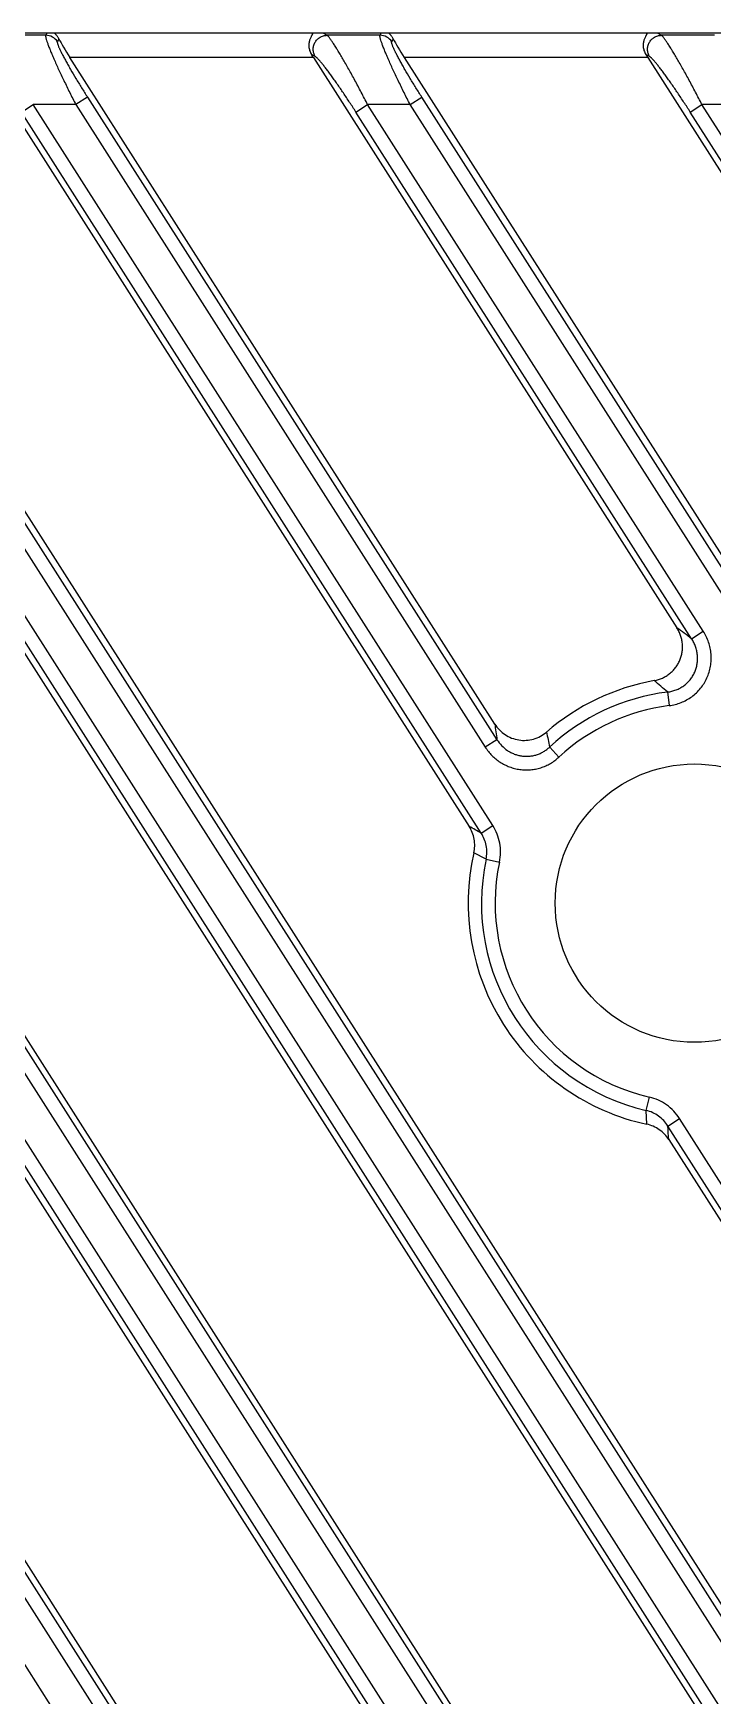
# Model space of a CAD drawing. Header units: millimetres. Extents: x 620 to 19791, y 2539 to 6969.
# Drawn here: x 16972.97 to 16992.49, y 5438.78 to 5486.56 of the extents above; entities that cross this region are included whole.
import ezdxf

# ---------------------------------------------------------------- set-up
doc = ezdxf.new("R2010")
doc.units = ezdxf.units.MM

# ---------------------------------------------------------------- blocks, each defined once
blk = doc.blocks.new('DTGFH')
at = {"color": 7, "linetype": 'Continuous'}
for p, q in [((9401.048, 4441.2), (8801.048, 4441.2)), ((9347.412, 4441.141), (9345.888, 4441.141)), ((9347.444, 4441.2), (9347.412, 4441.141)), ((9355.492, 4441.141), (9355.384, 4441.2)), ((9357.016, 4441.141), (9355.492, 4441.141)), ((9357.016, 4441.141), (9357.048, 4441.2)), ((9365.096, 4441.141), (9364.989, 4441.2)), ((9366.62, 4441.141), (9365.096, 4441.141)), ((9347.792, 4441.038), (9347.748, 4440.957)), ((9355.156, 4440.529), (9355.048, 4440.588)), ((9357.396, 4441.038), (9357.352, 4440.957)), ((9364.76, 4440.529), (9364.652, 4440.588)), ((9326.292, 4440.5), (9395.966, 4331.134)), ((9396.638, 4334.173), (9328.9, 4440.5)), ((9335.896, 4440.5), (9400.314, 4339.384)), ((9400.348, 4343.425), (9338.504, 4440.5)), ((9345.5, 4440.5), (9359.577, 4418.404)), ((9355.104, 4440.5), (9348.109, 4440.5)), ((9360.311, 4421.346), (9348.109, 4440.5)), ((9355.104, 4440.5), (9365.543, 4424.114)), ((9364.708, 4440.5), (9357.713, 4440.5)), ((9357.713, 4440.5), (9400.348, 4373.575)), ((9364.708, 4440.5), (9370.7, 4431.095)), ((9329.403, 4439.363), (9395.024, 4336.36)), ((9399.333, 4344.671), (9339.008, 4439.363)), ((9348.612, 4439.363), (9348.276, 4439.149)), ((9348.612, 4439.363), (9360.375, 4420.898)), ((9357.88, 4439.149), (9358.216, 4439.363)), ((9399.333, 4374.822), (9358.216, 4439.363)), ((9327.511, 4438.935), (9394.351, 4334.016)), ((9327.847, 4439.149), (9394.687, 4334.23)), ((9329.067, 4439.149), (9394.687, 4336.146)), ((9398.661, 4342.327), (9337.115, 4438.935)), ((9398.997, 4342.541), (9337.451, 4439.149)), ((9398.997, 4344.457), (9338.671, 4439.149)), ((9346.719, 4438.935), (9347.055, 4439.149)), ((9359.92, 4418.213), (9346.719, 4438.935)), ((9348.276, 4439.149), (9347.055, 4439.149)), ((9360.256, 4418.427), (9347.055, 4439.149)), ((9348.276, 4439.149), (9360.039, 4420.684)), ((9356.323, 4438.935), (9356.659, 4439.149)), ((9365.965, 4423.799), (9356.323, 4438.935)), ((9357.88, 4439.149), (9356.659, 4439.149)), ((9366.301, 4424.013), (9356.659, 4439.149)), ((9398.997, 4374.607), (9357.88, 4439.149)), ((9365.927, 4438.935), (9366.263, 4439.149)), ((9371.15, 4430.737), (9365.927, 4438.935)), ((9367.484, 4439.149), (9366.263, 4439.149)), ((9371.444, 4431.017), (9366.263, 4439.149)), ((9396.638, 4319.098), (9322.523, 4435.435)), ((9322.545, 4435.053), (9395.024, 4321.285)), ((9320.988, 4434.839), (9394.687, 4319.154)), ((9322.209, 4434.839), (9394.687, 4321.07)), ((9365.965, 4423.799), (9366.301, 4424.013)), ((9365.274, 4422.268), (9365.324, 4421.878)), ((9360.375, 4420.898), (9360.039, 4420.684)), ((9361.889, 4420.686), (9362.156, 4420.397)), ((9359.92, 4418.213), (9360.256, 4418.427)), ((9360.063, 4417.464), (9359.71, 4417.643)), ((9360.063, 4417.464), (9360.448, 4417.382)), ((9364.664, 4410.241), (9364.753, 4410.625)), ((9364.677, 4409.846), (9364.664, 4410.241)), ((9365.283, 4409.795), (9365.619, 4410.009)), ((9398.997, 4357.616), (9365.619, 4410.009)), ((9398.661, 4357.402), (9365.283, 4409.795)), ((9365.311, 4409.403), (9400.314, 4354.46))]:
    blk.add_line(p, q, dxfattribs=at)
blk.add_circle((9366.048, 4416.2), 4, dxfattribs=at)
for centre, radius, start, end in [((9347.41, 4440.739), 0.402, 32.7568, 89.7432), ((9357.014, 4440.739), 0.402, 32.7568, 89.7432), ((9342.871, 4393.283), 38.27, 52.8809, 53.6693), ((9366.048, 4416.2), 6.5, 100.2225, 130.8374), ((9347.454, 4402.078), 26.93, 48.5678, 49.6355), ((9366.048, 4416.2), 6.117, 97.2711, 132.8427), ((9366.048, 4416.2), 5.724, 97.2711, 132.8427), ((9417.279, 4429.224), 57.51, 187.87376, 188.32418), ((9394.555, 4427.761), 33.424, 191.4647, 192.2218), ((9296.725, 4305.197), 129.485, 60.7876, 60.96151), ((9366.048, 4416.2), 6.5, 167.1762, 257.8238), ((9366.048, 4416.2), 6.117, 168.0813, 256.9187), ((9366.048, 4416.2), 5.724, 168.0813, 256.9187), ((9232.119, 4399.993), 133.524, 4.04112, 4.20977)]:
    blk.add_arc(centre, radius, start, end, dxfattribs=at)
for centre, start_param, end_param in [((9348.181, 4440.5), 0.647746, 1.523567), ((9355.031, 4440.5), -1.618026, -1.492115), ((9357.785, 4440.5), 0.647746, 1.523567), ((9364.636, 4440.5), -1.618026, -1.492115)]:
    blk.add_ellipse(centre, major_axis=(-0.449, 0.699), ratio=0.073624, start_param=start_param, end_param=end_param, dxfattribs=at)
for points, knots in [([(9347.412, 4441.141), (9347.411, 4441.14), (9347.41, 4441.136), (9347.409, 4441.127), (9347.409, 4441.113), (9347.411, 4441.093), (9347.416, 4441.068), (9347.424, 4441.038), (9347.438, 4440.99), (9347.461, 4440.92), (9347.497, 4440.824), (9347.54, 4440.714), (9347.591, 4440.591), (9347.649, 4440.457), (9347.713, 4440.312), (9347.783, 4440.16), (9347.857, 4440.001), (9347.963, 4439.778), (9348.102, 4439.493), (9348.217, 4439.264), (9348.276, 4439.149)], [0, 0, 0, 0, 0.002337, 0.005141, 0.012309, 0.021692, 0.033343, 0.047262, 0.063422, 0.102249, 0.149298, 0.203902, 0.265312, 0.332745, 0.405412, 0.48254, 0.563386, 0.647245, 0.821366, 1, 1, 1, 1]), ([(9347.792, 4441.038), (9347.786, 4441.05), (9347.773, 4441.073), (9347.751, 4441.105), (9347.733, 4441.129), (9347.72, 4441.145), (9347.71, 4441.156), (9347.702, 4441.166), (9347.695, 4441.175), (9347.689, 4441.182), (9347.685, 4441.188), (9347.683, 4441.191), (9347.682, 4441.194), (9347.682, 4441.197), (9347.684, 4441.199), (9347.685, 4441.2), (9347.687, 4441.2), (9347.689, 4441.2), (9347.69, 4441.2)], [0, 0, 0, 0, 0.204317, 0.392896, 0.563403, 0.640806, 0.712092, 0.776327, 0.832529, 0.879525, 0.916233, 0.930591, 0.942394, 0.959733, 0.967501, 0.976309, 0.987004, 1, 1, 1, 1]), ([(9355.059, 4441.2), (9355.061, 4441.2), (9355.065, 4441.2), (9355.07, 4441.199), (9355.073, 4441.197), (9355.075, 4441.196), (9355.077, 4441.193), (9355.078, 4441.189), (9355.078, 4441.185), (9355.077, 4441.18), (9355.074, 4441.173), (9355.069, 4441.164), (9355.064, 4441.153), (9355.057, 4441.141), (9355.049, 4441.128), (9355.041, 4441.114), (9355.03, 4441.092), (9355.015, 4441.062), (9355, 4441.022), (9354.987, 4440.978), (9354.977, 4440.929), (9354.971, 4440.877), (9354.972, 4440.82), (9354.978, 4440.762), (9354.993, 4440.702), (9355.015, 4440.643), (9355.036, 4440.606), (9355.048, 4440.588)], [0, 0, 0, 0, 0.012577, 0.017811, 0.022415, 0.026524, 0.030371, 0.038422, 0.043171, 0.048577, 0.06156, 0.077442, 0.095999, 0.116978, 0.140127, 0.165209, 0.192065, 0.250601, 0.315018, 0.384942, 0.460136, 0.540384, 0.625394, 0.714676, 0.807485, 0.902935, 1, 1, 1, 1]), ([(9355.156, 4440.529), (9355.138, 4440.558), (9355.109, 4440.623), (9355.092, 4440.728), (9355.104, 4440.835), (9355.143, 4440.934), (9355.206, 4441.021), (9355.289, 4441.087), (9355.387, 4441.13), (9355.457, 4441.141), (9355.492, 4441.141)], [0, 0, 0, 0, 0.124309, 0.249137, 0.374435, 0.5, 0.625565, 0.750863, 0.875691, 1, 1, 1, 1]), ([(9356.659, 4439.149), (9356.599, 4439.267), (9356.478, 4439.501), (9356.297, 4439.841), (9356.147, 4440.114), (9356.031, 4440.319), (9355.949, 4440.462), (9355.871, 4440.594), (9355.798, 4440.716), (9355.73, 4440.825), (9355.668, 4440.92), (9355.62, 4440.99), (9355.585, 4441.038), (9355.562, 4441.067), (9355.542, 4441.092), (9355.523, 4441.113), (9355.507, 4441.129), (9355.497, 4441.138), (9355.492, 4441.141)], [0, 0, 0, 0, 0.172457, 0.340604, 0.500133, 0.575264, 0.646516, 0.713267, 0.77487, 0.830657, 0.879953, 0.922093, 0.940283, 0.956456, 0.970552, 0.982522, 0.992336, 1, 1, 1, 1]), ([(9357.88, 4439.149), (9357.821, 4439.264), (9357.706, 4439.493), (9357.567, 4439.778), (9357.461, 4440.001), (9357.387, 4440.16), (9357.317, 4440.312), (9357.253, 4440.457), (9357.195, 4440.591), (9357.144, 4440.714), (9357.101, 4440.824), (9357.065, 4440.92), (9357.042, 4440.99), (9357.028, 4441.038), (9357.021, 4441.068), (9357.016, 4441.093), (9357.013, 4441.113), (9357.013, 4441.127), (9357.014, 4441.136), (9357.015, 4441.14), (9357.016, 4441.141)], [0, 0, 0, 0, 0.17863, 0.352747, 0.436605, 0.51745, 0.594578, 0.667244, 0.734677, 0.796087, 0.850691, 0.897742, 0.936571, 0.952732, 0.966652, 0.978305, 0.98769, 0.994858, 0.997662, 1, 1, 1, 1]), ([(9357.396, 4441.038), (9357.39, 4441.05), (9357.377, 4441.073), (9357.356, 4441.105), (9357.338, 4441.129), (9357.324, 4441.145), (9357.315, 4441.156), (9357.306, 4441.166), (9357.299, 4441.175), (9357.293, 4441.182), (9357.289, 4441.188), (9357.287, 4441.191), (9357.286, 4441.194), (9357.286, 4441.197), (9357.288, 4441.199), (9357.289, 4441.2), (9357.291, 4441.2), (9357.293, 4441.2), (9357.294, 4441.2)], [0, 0, 0, 0, 0.204316, 0.392897, 0.563407, 0.640809, 0.712098, 0.776334, 0.832531, 0.879528, 0.916238, 0.930594, 0.942393, 0.959731, 0.967497, 0.976306, 0.987002, 1, 1, 1, 1]), ([(9364.663, 4441.2), (9364.666, 4441.2), (9364.669, 4441.2), (9364.674, 4441.199), (9364.677, 4441.197), (9364.679, 4441.196), (9364.682, 4441.193), (9364.682, 4441.189), (9364.682, 4441.185), (9364.681, 4441.18), (9364.678, 4441.173), (9364.674, 4441.164), (9364.668, 4441.153), (9364.661, 4441.141), (9364.653, 4441.128), (9364.645, 4441.114), (9364.634, 4441.092), (9364.62, 4441.062), (9364.604, 4441.022), (9364.591, 4440.978), (9364.581, 4440.929), (9364.576, 4440.877), (9364.576, 4440.82), (9364.582, 4440.762), (9364.597, 4440.702), (9364.619, 4440.643), (9364.64, 4440.606), (9364.652, 4440.588)], [0, 0, 0, 0, 0.012577, 0.017811, 0.022415, 0.026524, 0.030371, 0.038422, 0.043171, 0.048577, 0.06156, 0.077442, 0.095999, 0.116978, 0.140127, 0.165209, 0.192065, 0.250601, 0.315018, 0.384942, 0.460136, 0.540384, 0.625394, 0.714676, 0.807485, 0.902935, 1, 1, 1, 1]), ([(9364.76, 4440.529), (9364.742, 4440.558), (9364.713, 4440.623), (9364.696, 4440.728), (9364.708, 4440.835), (9364.747, 4440.934), (9364.81, 4441.021), (9364.893, 4441.087), (9364.991, 4441.13), (9365.061, 4441.141), (9365.096, 4441.141)], [0, 0, 0, 0, 0.124309, 0.249137, 0.374435, 0.5, 0.625565, 0.750863, 0.875691, 1, 1, 1, 1]), ([(9366.263, 4439.149), (9366.203, 4439.267), (9366.082, 4439.501), (9365.901, 4439.841), (9365.751, 4440.114), (9365.635, 4440.319), (9365.553, 4440.462), (9365.475, 4440.594), (9365.402, 4440.716), (9365.334, 4440.825), (9365.272, 4440.92), (9365.224, 4440.99), (9365.189, 4441.038), (9365.166, 4441.067), (9365.146, 4441.092), (9365.127, 4441.113), (9365.111, 4441.129), (9365.101, 4441.138), (9365.096, 4441.141)], [0, 0, 0, 0, 0.172457, 0.340604, 0.500133, 0.575264, 0.646516, 0.713267, 0.77487, 0.830657, 0.879953, 0.922093, 0.940283, 0.956456, 0.970552, 0.982522, 0.992336, 1, 1, 1, 1]), ([(9347.748, 4440.957), (9347.746, 4440.954), (9347.745, 4440.949), (9347.745, 4440.942), (9347.745, 4440.931), (9347.748, 4440.916), (9347.753, 4440.896), (9347.761, 4440.871), (9347.771, 4440.843), (9347.784, 4440.811), (9347.805, 4440.762), (9347.837, 4440.693), (9347.882, 4440.603), (9347.935, 4440.503), (9347.994, 4440.394), (9348.058, 4440.278), (9348.153, 4440.112), (9348.28, 4439.897), (9348.442, 4439.632), (9348.554, 4439.453), (9348.612, 4439.363)], [0, 0, 0, 0, 0.005131, 0.008428, 0.012271, 0.021684, 0.033464, 0.047622, 0.064124, 0.082905, 0.10389, 0.152077, 0.207846, 0.270293, 0.338506, 0.411613, 0.488798, 0.652475, 0.824325, 1, 1, 1, 1]), ([(9358.216, 4439.363), (9358.158, 4439.453), (9358.046, 4439.632), (9357.884, 4439.897), (9357.757, 4440.112), (9357.662, 4440.278), (9357.598, 4440.394), (9357.539, 4440.503), (9357.486, 4440.603), (9357.441, 4440.693), (9357.409, 4440.762), (9357.388, 4440.811), (9357.376, 4440.843), (9357.365, 4440.871), (9357.357, 4440.896), (9357.352, 4440.916), (9357.349, 4440.931), (9357.349, 4440.942), (9357.349, 4440.949), (9357.35, 4440.954), (9357.352, 4440.957)], [0, 0, 0, 0, 0.175673, 0.347519, 0.511196, 0.588381, 0.661487, 0.7297, 0.792145, 0.847915, 0.896102, 0.917087, 0.935869, 0.952372, 0.966531, 0.978313, 0.987727, 0.991571, 0.994868, 1, 1, 1, 1]), ([(9356.323, 4438.935), (9356.263, 4439.028), (9356.145, 4439.212), (9355.966, 4439.48), (9355.819, 4439.696), (9355.704, 4439.859), (9355.622, 4439.973), (9355.544, 4440.079), (9355.47, 4440.178), (9355.401, 4440.267), (9355.337, 4440.345), (9355.288, 4440.403), (9355.252, 4440.442), (9355.229, 4440.467), (9355.207, 4440.488), (9355.188, 4440.505), (9355.172, 4440.519), (9355.161, 4440.526), (9355.156, 4440.529)], [0, 0, 0, 0, 0.1676, 0.331584, 0.488296, 0.562693, 0.633727, 0.700799, 0.763258, 0.8204, 0.871473, 0.915693, 0.93499, 0.952285, 0.967494, 0.980544, 0.991384, 1, 1, 1, 1]), ([(9365.927, 4438.935), (9365.868, 4439.028), (9365.749, 4439.212), (9365.57, 4439.48), (9365.423, 4439.696), (9365.308, 4439.859), (9365.226, 4439.973), (9365.148, 4440.079), (9365.074, 4440.178), (9365.005, 4440.267), (9364.941, 4440.345), (9364.892, 4440.403), (9364.857, 4440.442), (9364.833, 4440.467), (9364.812, 4440.488), (9364.792, 4440.505), (9364.776, 4440.519), (9364.765, 4440.526), (9364.76, 4440.529)], [0, 0, 0, 0, 0.1676, 0.331584, 0.488296, 0.562693, 0.633727, 0.700799, 0.763258, 0.8204, 0.871473, 0.915693, 0.93499, 0.952285, 0.967494, 0.980544, 0.991384, 1, 1, 1, 1]), ([(9364.895, 4422.597), (9364.935, 4422.604), (9365.014, 4422.624), (9365.128, 4422.667), (9365.237, 4422.723), (9365.337, 4422.793), (9365.428, 4422.875), (9365.508, 4422.967), (9365.575, 4423.069), (9365.63, 4423.178), (9365.67, 4423.294), (9365.696, 4423.413), (9365.707, 4423.535), (9365.703, 4423.657), (9365.684, 4423.778), (9365.651, 4423.896), (9365.605, 4424.008), (9365.565, 4424.08), (9365.543, 4424.114)], [0, 0, 0, 0, 0.062495, 0.125002, 0.187499, 0.249998, 0.312497, 0.374997, 0.437497, 0.499996, 0.562495, 0.624995, 0.687496, 0.749997, 0.812498, 0.874995, 0.937504, 1, 1, 1, 1]), ([(9365.324, 4421.878), (9365.382, 4421.885), (9365.497, 4421.907), (9365.664, 4421.961), (9365.823, 4422.036), (9365.971, 4422.13), (9366.106, 4422.243), (9366.226, 4422.372), (9366.327, 4422.515), (9366.41, 4422.67), (9366.472, 4422.834), (9366.512, 4423.005), (9366.531, 4423.18), (9366.528, 4423.356), (9366.502, 4423.529), (9366.456, 4423.699), (9366.39, 4423.861), (9366.333, 4423.964), (9366.301, 4424.013)], [0, 0, 0, 0, 0.062499, 0.124999, 0.187498, 0.249996, 0.312494, 0.374992, 0.437489, 0.499987, 0.562486, 0.624984, 0.687484, 0.749984, 0.812486, 0.874987, 0.937496, 1, 1, 1, 1]), ([(9365.274, 4422.268), (9365.316, 4422.273), (9365.399, 4422.288), (9365.519, 4422.326), (9365.634, 4422.378), (9365.742, 4422.445), (9365.839, 4422.526), (9365.925, 4422.619), (9365.998, 4422.722), (9366.057, 4422.834), (9366.1, 4422.953), (9366.128, 4423.077), (9366.139, 4423.202), (9366.134, 4423.329), (9366.114, 4423.453), (9366.079, 4423.575), (9366.03, 4423.691), (9365.988, 4423.764), (9365.965, 4423.799)], [0, 0, 0, 0, 0.062458, 0.12495, 0.187471, 0.250018, 0.312584, 0.375161, 0.43774, 0.500313, 0.56287, 0.625405, 0.687911, 0.750387, 0.812832, 0.875244, 0.937637, 1, 1, 1, 1]), ([(9360.311, 4421.346), (9360.349, 4421.286), (9360.438, 4421.174), (9360.604, 4421.037), (9360.794, 4420.938), (9361.002, 4420.882), (9361.216, 4420.872), (9361.428, 4420.908), (9361.626, 4420.99), (9361.744, 4421.071), (9361.798, 4421.118)], [0, 0, 0, 0, 0.125015, 0.250019, 0.37502, 0.500016, 0.62501, 0.750003, 0.874997, 1, 1, 1, 1]), ([(9360.039, 4420.684), (9360.066, 4420.641), (9360.125, 4420.558), (9360.227, 4420.444), (9360.34, 4420.341), (9360.463, 4420.251), (9360.595, 4420.175), (9360.735, 4420.114), (9360.881, 4420.068), (9361.031, 4420.039), (9361.183, 4420.026), (9361.335, 4420.03), (9361.487, 4420.051), (9361.635, 4420.089), (9361.777, 4420.143), (9361.913, 4420.213), (9362.041, 4420.297), (9362.119, 4420.362), (9362.156, 4420.397)], [0, 0, 0, 0, 0.062497, 0.125003, 0.187501, 0.250001, 0.312501, 0.375, 0.437499, 0.499998, 0.562496, 0.624995, 0.687494, 0.749993, 0.812493, 0.874992, 0.937501, 1, 1, 1, 1]), ([(9360.375, 4420.898), (9360.414, 4420.837), (9360.504, 4420.721), (9360.645, 4420.603), (9360.77, 4420.529), (9360.87, 4420.484), (9360.974, 4420.45), (9361.082, 4420.428), (9361.191, 4420.418), (9361.3, 4420.421), (9361.409, 4420.436), (9361.515, 4420.463), (9361.618, 4420.502), (9361.715, 4420.553), (9361.806, 4420.614), (9361.862, 4420.661), (9361.889, 4420.686)], [0, 0, 0, 0, 0.124684, 0.249432, 0.311928, 0.374444, 0.436979, 0.49953, 0.562094, 0.624665, 0.687241, 0.749813, 0.81238, 0.874933, 0.937481, 1, 1, 1, 1]), ([(9359.71, 4417.643), (9359.725, 4417.707), (9359.742, 4417.839), (9359.726, 4418.038), (9359.672, 4418.23), (9359.612, 4418.349), (9359.577, 4418.404)], [0, 0, 0, 0, 0.249996, 0.499988, 0.749985, 1, 1, 1, 1]), ([(9360.063, 4417.464), (9360.076, 4417.527), (9360.09, 4417.658), (9360.071, 4417.854), (9360.016, 4418.042), (9359.955, 4418.158), (9359.92, 4418.213)], [0, 0, 0, 0, 0.25015, 0.500198, 0.750142, 1, 1, 1, 1]), ([(9360.448, 4417.382), (9360.467, 4417.471), (9360.487, 4417.653), (9360.463, 4417.925), (9360.388, 4418.188), (9360.305, 4418.351), (9360.256, 4418.427)], [0, 0, 0, 0, 0.249992, 0.499981, 0.749978, 1, 1, 1, 1]), ([(9365.619, 4410.009), (9365.57, 4410.086), (9365.458, 4410.23), (9365.251, 4410.409), (9365.014, 4410.546), (9364.841, 4410.605), (9364.753, 4410.625)], [0, 0, 0, 0, 0.25001, 0.500004, 0.749996, 1, 1, 1, 1]), ([(9365.283, 4409.795), (9365.248, 4409.85), (9365.168, 4409.954), (9365.021, 4410.084), (9364.851, 4410.184), (9364.727, 4410.227), (9364.664, 4410.241)], [0, 0, 0, 0, 0.249846, 0.499786, 0.749838, 1, 1, 1, 1]), ([(9365.311, 4409.403), (9365.275, 4409.459), (9365.193, 4409.564), (9365.042, 4409.694), (9364.869, 4409.792), (9364.742, 4409.832), (9364.677, 4409.846)], [0, 0, 0, 0, 0.250015, 0.500013, 0.750005, 1, 1, 1, 1])]:
    blk.add_open_spline(points, degree=3, knots=knots, dxfattribs=at)
blk = doc.blocks.new('*U116')
blk.add_blockref('DTGFH', (-9101.048, -4276.2))
blk = doc.blocks.new('*U117')
at = {"color": 0, "linetype": 'ByBlock', "lineweight": -2, "transparency": 16777216}
blk.add_blockref('*U116', (2400, 1350), dxfattribs=at)

msp = doc.modelspace()

# ---------------------------------------------------------------- block references
msp.add_blockref('*U117', (14326.96016, 3971.56341))

doc.saveas('drawing.dxf')
